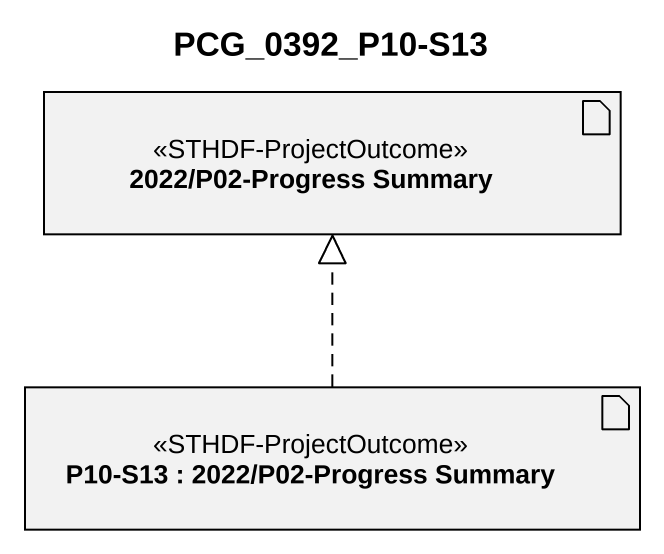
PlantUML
@startuml
title PCG_0392_P10-S13
artifact "2022/P02-Progress Summary" as a2022_P02_Progress_Summary <<STHDF-ProjectOutcome>>
artifact "P10-S13 : 2022/P02-Progress Summary" as P10_S13 <<STHDF-ProjectOutcome>>
P10_S13 .up.|> a2022_P02_Progress_Summary
@enduml
